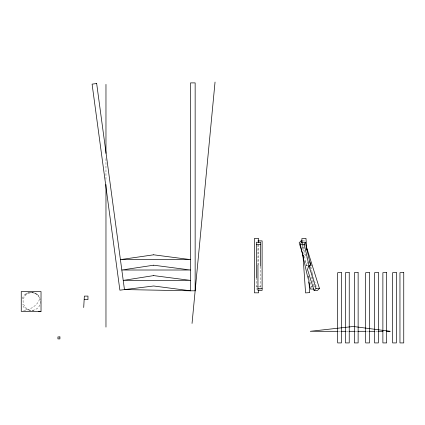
<?xml version="1.0" encoding="UTF-8"?>
<svg xmlns="http://www.w3.org/2000/svg" width="425" height="425" viewBox="0 0 425 425"><rect width="100%" height="100%" fill="white"/><g stroke="black" fill="none" stroke-linecap="round" stroke-linejoin="round"><path stroke-width="0.32" stroke-dasharray="2.12 1.59" d="M22.424 298.733C24.517 288.947 41.268 291.247 40.205 301.474C41.268 311.695 24.517 313.995 22.424 304.21M307.934 265.513L306.266 265.513L307.705 261.88M310.888 287.911L311.413 286.763L309.958 280.309M25.203 294.302C28.81 291.635 34.414 291.842 37.735 294.881M23.572 310.707C33.256 310.032 48.62 296.623 32.066 292.586C18.928 293.521 20.719 310.861 33.984 310.824M302.839 240.879L304.555 240.879M259.739 242.813L257.954 242.813L257.954 265.333M256.493 286.763L258.273 286.763M258.868 286.763L260.652 286.763M311.413 286.763L313.384 286.763M314.038 286.763L315.35 286.763M258.273 289.053L256.493 289.053L256.493 278.248M258.868 289.053L260.652 289.053M338.672 331.298L340.653 331.298M346.598 331.298L348.58 331.298M355.188 331.298L357.834 331.298M366.419 331.298L368.406 331.298M375.673 331.298L377.655 331.298M302.781 243.44L304.348 248.45M310.234 267.229L311.015 269.732M311.801 272.239L312.587 274.741M313.368 277.243L316.312 286.636M301.899 243.35L306.542 258.177M304.879 261.099L306.266 265.513M310.845 266.751L313.028 276.436M311.541 276.787L313.719 286.471M302.106 245.448L307.052 267.399M307.891 278.078L308.183 279.368M302.148 243.281L302.648 250.559M260.652 266.459L260.652 287.087M258.586 244.412L258.586 264.972M105.968 158.647L105.968 180.535"/><path stroke-width="0.64" d="M83.709 307.53L84.347 296.092L87.959 296.092L87.959 299.609L84.347 299.609M192.042 323.425L215.039 82.078M309.926 261.88L311.142 265.763L308.922 265.763L307.482 269.392L314.059 290.392L317.491 290.392L319.462 288.463L306.127 245.889M307.748 277.435L300.332 244.508L301.383 242.223L305.32 242.223L310.409 264.817M309.214 266.459L304.273 244.508L305.32 242.223M302.271 240.879L301.128 240.879L299.152 242.813L303.301 256.057M314.059 290.392L316.03 288.463L319.462 288.463M257.954 240.879L262.113 240.879L262.113 290.392L257.954 290.392L257.954 265.333M256.493 244.508L260.652 244.508M300.332 244.508L304.273 244.508M257.954 288.463L262.113 288.463M313.645 289.053L310.362 289.053L308.763 281.95M41.028 311.36L21.25 311.36L21.25 291.582L41.028 291.582L41.028 311.36L38.707 311.286M338.008 331.298L310.255 331.298L353.334 326.485L390.208 331.298L386.245 331.298M341.312 331.298L345.939 331.298M349.244 331.298L354.53 331.298M357.834 331.298L365.76 331.298M369.065 331.298L374.351 331.298M378.314 331.298L382.941 331.298M301.128 240.879L301.707 242.733M308.922 265.763L316.03 288.463M306.797 250.272L305.979 238.361L301.824 238.648L302.101 242.622M308.582 276.08L309.724 292.623L305.575 292.91L302.967 255.191M260.652 266.124L260.652 242.223L256.493 242.223L256.493 277.918M258.586 242.42L258.586 238.441L254.421 238.441L254.421 292.83L258.586 292.83L258.586 290.179M105.968 84.373L105.968 153.345M105.968 184.514L105.968 327.091M153.659 275.597L123.223 280.41L190.533 280.41L153.659 275.597M153.659 265.2L121.821 270.013L190.533 270.013L153.659 265.2M153.659 254.803L120.418 259.617L190.533 259.617L153.659 254.803M96.666 83.518L92.092 84.134L119.882 290.179L153.659 285.988L190.533 290.806L195.149 290.806L195.149 82.891L190.533 82.891L190.533 290.806L124.456 289.563L96.666 83.518M341.461 272.68L337.673 272.68L337.673 342.922L341.461 342.922L341.461 272.68M349.238 272.68L345.456 272.68L345.456 342.922L349.238 342.922L349.238 272.68M358.137 272.68L354.349 272.68L354.349 342.922L358.137 342.922L358.137 272.68M369.468 272.68L365.681 272.68L365.681 342.922L369.468 342.922L369.468 272.68M378.356 272.68L374.568 272.68L374.568 342.922L378.356 342.922L378.356 272.68M386.665 272.68L382.877 272.68L382.877 342.922L386.665 342.922L386.665 272.68M396.392 272.68L392.604 272.68L392.604 342.922L396.392 342.922L396.392 272.68M403.75 272.68L399.962 272.68L399.962 342.922L403.75 342.922L403.75 272.68M59.909 336.924L57.928 336.924L57.928 338.9L59.909 338.9L59.909 336.924"/></g></svg>
